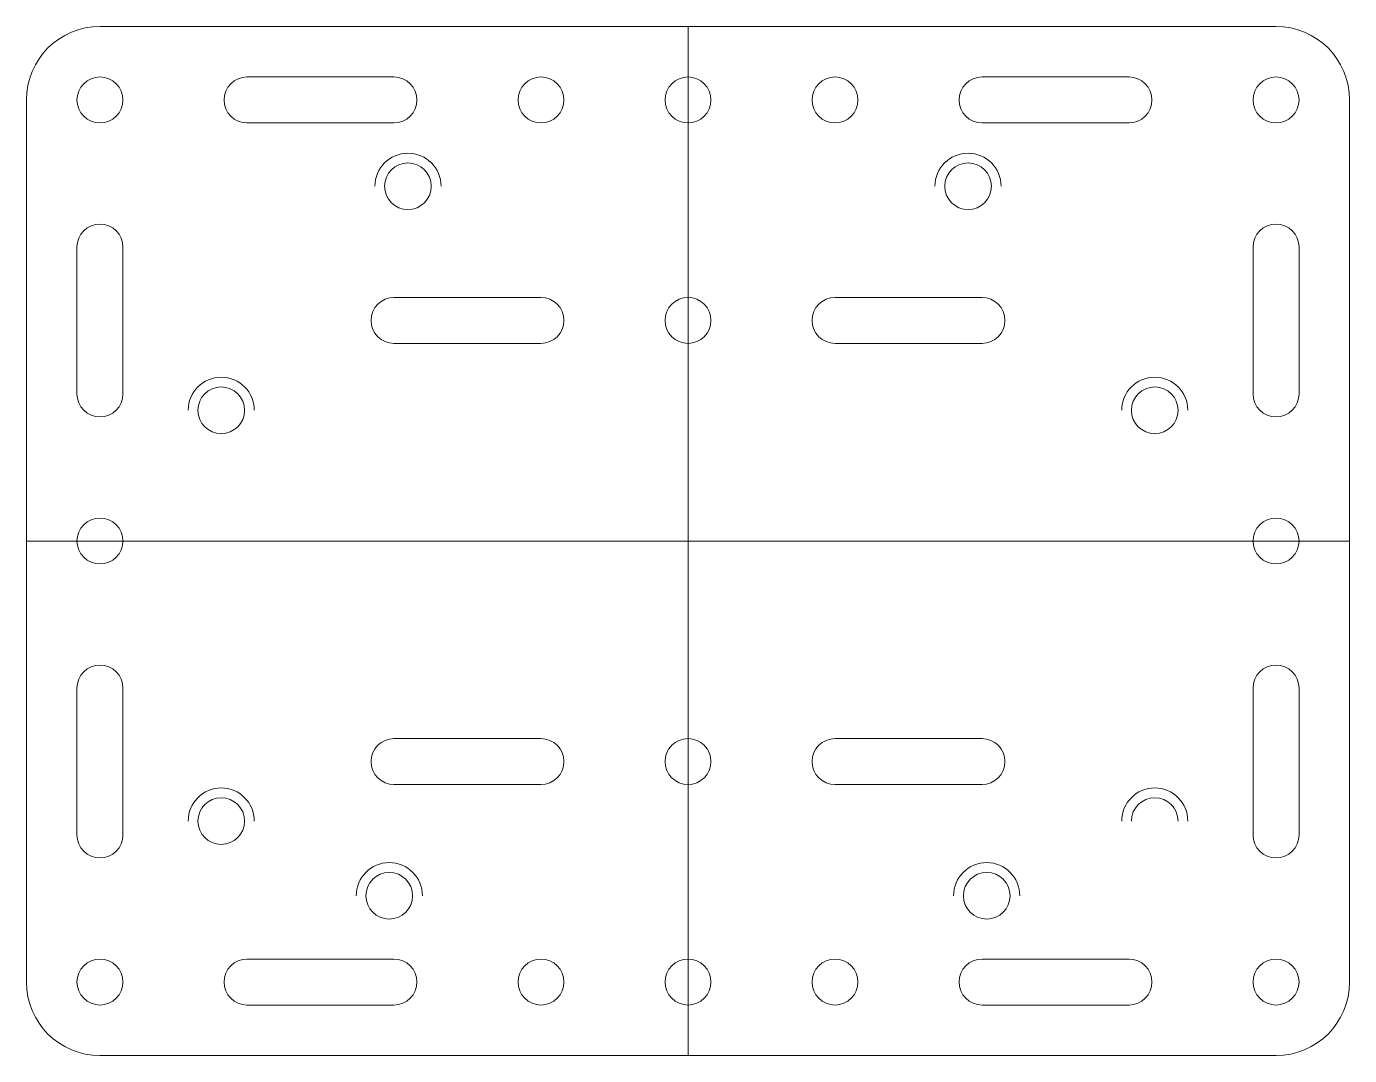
# Model space of a CAD drawing. Header units: millimetres. Extents: x -315 to -225, y 155.8 to 225.8.
import ezdxf

# ---------------------------------------------------------------- set-up
doc = ezdxf.new("R2010")
doc.units = ezdxf.units.MM
doc.header["$MEASUREMENT"] = 0
doc.layers.add('layer 1', color=7, linetype='Continuous')

msp = doc.modelspace()

# ---------------------------------------------------------------- linework, layer by layer
at = {"layer": 'layer 1', "color": 22, "lineweight": 5}
for centre, major_axis in [((-309.9888, 220.7636), (0, 1.5625)), ((-279.9888, 220.7636), (0, 1.5625)), ((-269.9888, 220.7636), (0, 1.5625)), ((-259.9888, 220.7636), (0, 1.5625)), ((-229.9888, 220.7636), (0, 1.5625)), ((-289.0386, 214.8936), (0, 1.5875)), ((-250.939, 214.8936), (0, 1.5875)), ((-269.9888, 205.7636), (0, 1.5625)), ((-301.739, 199.6536), (0, 1.5875)), ((-238.2386, 199.6536), (0, 1.5875)), ((-309.9888, 190.7636), (0, 1.5625)), ((-229.9888, 190.7636), (0, 1.5625)), ((-269.9888, 175.7636), (0, 1.5625)), ((-301.739, 171.7136), (0, 1.5875)), ((-290.3086, 166.6336), (0, 1.5875)), ((-249.669, 166.6336), (0, 1.5875)), ((-309.9888, 160.7636), (0, 1.5625)), ((-279.9888, 160.7636), (0, 1.5625)), ((-269.9888, 160.7636), (0, 1.5625)), ((-259.9888, 160.7636), (0, 1.5625)), ((-229.9888, 160.7636), (0, 1.5625))]:
    msp.add_ellipse(centre, major_axis=major_axis, ratio=1, dxfattribs=at)
for points, knots in [([(-314.9887, 220.7635), (-314.9887, 220.7636), (-314.9888, 220.7636), (-314.9888, 220.7636), (-314.9888, 220.7636), (-314.9888, 223.5246), (-312.7498, 225.7636), (-309.9888, 225.7636), (-309.9888, 225.7636), (-309.9887, 225.7636), (-309.9885, 225.7635), (-309.9882, 225.7635)], [0, 0, 0, 0, 0.3333333, 0.3333333, 0.3333333, 0.3333333, 0.6666667, 0.6666667, 0.6666667, 0.6666667, 1, 1, 1, 1]), ([(-224.9888, 220.7636), (-224.9888, 223.5246), (-227.2278, 225.7636), (-229.9888, 225.7636), (-229.9888, 225.7636), (-229.9889, 225.7636), (-229.989, 225.7635), (-229.9891, 225.7635)], [0, 0, 0, 0, 0.5, 0.5, 0.5, 0.5, 1, 1, 1, 1]), ([(-299.9887, 219.2011), (-299.9887, 219.2011), (-299.9888, 219.2011), (-299.9888, 219.2011), (-299.9888, 219.2011), (-300.8516, 219.2011), (-301.5513, 219.9008), (-301.5513, 220.7636), (-301.5513, 220.7636), (-301.5513, 221.6264), (-300.8516, 222.3261), (-299.9888, 222.3261), (-299.9888, 222.3261), (-299.9888, 222.3261), (-299.9888, 222.326), (-299.9887, 222.326)], [0, 0, 0, 0, 0.25, 0.25, 0.25, 0.25, 0.5, 0.5, 0.5, 0.5, 0.75, 0.75, 0.75, 0.75, 1, 1, 1, 1]), ([(-289.9888, 222.326), (-289.9888, 222.326), (-289.9888, 222.3261), (-289.9888, 222.3261), (-289.9888, 222.3261), (-289.126, 222.3261), (-288.4263, 221.6264), (-288.4263, 220.7636), (-288.4263, 220.7636), (-288.4263, 219.9008), (-289.126, 219.2011), (-289.9888, 219.2011), (-289.9888, 219.2011), (-289.9889, 219.2011), (-289.9891, 219.2011), (-289.9891, 219.2011)], [0, 0, 0, 0, 0.25, 0.25, 0.25, 0.25, 0.5, 0.5, 0.5, 0.5, 0.75, 0.75, 0.75, 0.75, 1, 1, 1, 1]), ([(-249.9888, 219.2011), (-250.8516, 219.2011), (-251.5513, 219.9008), (-251.5513, 220.7636), (-251.5513, 220.7636), (-251.5513, 221.6264), (-250.8516, 222.3261), (-249.9888, 222.3261), (-249.9888, 222.3261), (-249.9888, 222.3261), (-249.9888, 222.326), (-249.9887, 222.326)], [0, 0, 0, 0, 0.3333333, 0.3333333, 0.3333333, 0.3333333, 0.6666667, 0.6666667, 0.6666667, 0.6666667, 1, 1, 1, 1]), ([(-239.9888, 222.3261), (-239.126, 222.3261), (-238.4263, 221.6264), (-238.4263, 220.7636), (-238.4263, 220.7636), (-238.4263, 219.9008), (-239.126, 219.2011), (-239.9888, 219.2011), (-239.9888, 219.2011), (-239.9888, 219.2011), (-239.989, 219.2011), (-239.989, 219.2011)], [0, 0, 0, 0, 0.3333333, 0.3333333, 0.3333333, 0.3333333, 0.6666667, 0.6666667, 0.6666667, 0.6666667, 1, 1, 1, 1]), ([(-311.5513, 210.7636), (-311.5513, 211.6264), (-310.8516, 212.3261), (-309.9888, 212.3261), (-309.9888, 212.3261), (-309.126, 212.3261), (-308.4263, 211.6264), (-308.4263, 210.7636), (-308.4263, 210.7636), (-308.4263, 210.7636), (-308.4263, 210.7635), (-308.4263, 210.7634)], [0, 0, 0, 0, 0.3333333, 0.3333333, 0.3333333, 0.3333333, 0.6666667, 0.6666667, 0.6666667, 0.6666667, 1, 1, 1, 1]), ([(-231.5513, 210.7636), (-231.5513, 211.6264), (-230.8516, 212.3261), (-229.9888, 212.3261), (-229.9888, 212.3261), (-229.126, 212.3261), (-228.4263, 211.6264), (-228.4263, 210.7636), (-228.4263, 210.7636), (-228.4263, 210.7636), (-228.4263, 210.7635), (-228.4263, 210.7634)], [0, 0, 0, 0, 0.3333333, 0.3333333, 0.3333333, 0.3333333, 0.6666667, 0.6666667, 0.6666667, 0.6666667, 1, 1, 1, 1]), ([(-289.9887, 204.2011), (-289.9887, 204.2011), (-289.9888, 204.2011), (-289.9888, 204.2011), (-289.9888, 204.2011), (-290.8516, 204.2011), (-291.5513, 204.9008), (-291.5513, 205.7636), (-291.5513, 205.7636), (-291.5513, 206.6264), (-290.8516, 207.3261), (-289.9888, 207.3261), (-289.9888, 207.3261), (-289.9888, 207.3261), (-289.9888, 207.326), (-289.9887, 207.326)], [0, 0, 0, 0, 0.25, 0.25, 0.25, 0.25, 0.5, 0.5, 0.5, 0.5, 0.75, 0.75, 0.75, 0.75, 1, 1, 1, 1]), ([(-279.9888, 207.326), (-279.9888, 207.326), (-279.9888, 207.3261), (-279.9888, 207.3261), (-279.9888, 207.3261), (-279.126, 207.3261), (-278.4263, 206.6264), (-278.4263, 205.7636), (-278.4263, 205.7636), (-278.4263, 204.9008), (-279.126, 204.2011), (-279.9888, 204.2011), (-279.9888, 204.2011), (-279.9889, 204.2011), (-279.9891, 204.2011), (-279.9891, 204.2011)], [0, 0, 0, 0, 0.25, 0.25, 0.25, 0.25, 0.5, 0.5, 0.5, 0.5, 0.75, 0.75, 0.75, 0.75, 1, 1, 1, 1]), ([(-259.989, 204.2012), (-259.989, 204.2012), (-259.9891, 204.2012), (-259.9891, 204.2012), (-259.9891, 204.2012), (-260.8519, 204.2012), (-261.5516, 204.9009), (-261.5516, 205.7637), (-261.5516, 205.7637), (-261.5516, 206.6265), (-260.8519, 207.3262), (-259.9891, 207.3262), (-259.9891, 207.3262), (-259.9891, 207.3262), (-259.9891, 207.3261), (-259.989, 207.3261)], [0, 0, 0, 0, 0.25, 0.25, 0.25, 0.25, 0.5, 0.5, 0.5, 0.5, 0.75, 0.75, 0.75, 0.75, 1, 1, 1, 1]), ([(-249.9891, 207.3261), (-249.9891, 207.3261), (-249.9891, 207.3262), (-249.9891, 207.3262), (-249.9891, 207.3262), (-249.1263, 207.3262), (-248.4266, 206.6265), (-248.4266, 205.7637), (-248.4266, 205.7637), (-248.4266, 204.9009), (-249.1263, 204.2012), (-249.9891, 204.2012), (-249.9891, 204.2012), (-249.9892, 204.2012), (-249.9894, 204.2012), (-249.9894, 204.2012)], [0, 0, 0, 0, 0.25, 0.25, 0.25, 0.25, 0.5, 0.5, 0.5, 0.5, 0.75, 0.75, 0.75, 0.75, 1, 1, 1, 1]), ([(-308.4263, 200.7636), (-308.4263, 199.9008), (-309.126, 199.2011), (-309.9888, 199.2011), (-309.9888, 199.2011), (-310.8516, 199.2011), (-311.5513, 199.9008), (-311.5513, 200.7636), (-311.5513, 200.7636), (-311.5513, 200.7636), (-311.5512, 200.7636), (-311.5512, 200.7637)], [0, 0, 0, 0, 0.3333333, 0.3333333, 0.3333333, 0.3333333, 0.6666667, 0.6666667, 0.6666667, 0.6666667, 1, 1, 1, 1]), ([(-228.4263, 200.7636), (-228.4263, 199.9008), (-229.126, 199.2011), (-229.9888, 199.2011), (-229.9888, 199.2011), (-230.8516, 199.2011), (-231.5513, 199.9008), (-231.5513, 200.7636), (-231.5513, 200.7636), (-231.5513, 200.7636), (-231.5512, 200.7636), (-231.5512, 200.7636)], [0, 0, 0, 0, 0.3333333, 0.3333333, 0.3333333, 0.3333333, 0.6666667, 0.6666667, 0.6666667, 0.6666667, 1, 1, 1, 1]), ([(-311.5513, 180.7636), (-311.5513, 181.6264), (-310.8516, 182.3261), (-309.9888, 182.3261), (-309.9888, 182.3261), (-309.126, 182.3261), (-308.4263, 181.6264), (-308.4263, 180.7636), (-308.4263, 180.7636), (-308.4263, 180.7636), (-308.4263, 180.7635), (-308.4263, 180.7634)], [0, 0, 0, 0, 0.3333333, 0.3333333, 0.3333333, 0.3333333, 0.6666667, 0.6666667, 0.6666667, 0.6666667, 1, 1, 1, 1]), ([(-231.5513, 180.7636), (-231.5513, 181.6264), (-230.8516, 182.3261), (-229.9888, 182.3261), (-229.9888, 182.3261), (-229.126, 182.3261), (-228.4263, 181.6264), (-228.4263, 180.7636), (-228.4263, 180.7636), (-228.4263, 180.7636), (-228.4263, 180.7635), (-228.4263, 180.7634)], [0, 0, 0, 0, 0.3333333, 0.3333333, 0.3333333, 0.3333333, 0.6666667, 0.6666667, 0.6666667, 0.6666667, 1, 1, 1, 1]), ([(-289.9887, 174.2011), (-289.9887, 174.2011), (-289.9888, 174.2011), (-289.9888, 174.2011), (-289.9888, 174.2011), (-290.8516, 174.2011), (-291.5513, 174.9008), (-291.5513, 175.7636), (-291.5513, 175.7636), (-291.5513, 176.6264), (-290.8516, 177.3261), (-289.9888, 177.3261), (-289.9888, 177.3261), (-289.9888, 177.3261), (-289.9888, 177.326), (-289.9887, 177.326)], [0, 0, 0, 0, 0.25, 0.25, 0.25, 0.25, 0.5, 0.5, 0.5, 0.5, 0.75, 0.75, 0.75, 0.75, 1, 1, 1, 1]), ([(-279.9888, 177.326), (-279.9888, 177.326), (-279.9888, 177.3261), (-279.9888, 177.3261), (-279.9888, 177.3261), (-279.126, 177.3261), (-278.4263, 176.6264), (-278.4263, 175.7636), (-278.4263, 175.7636), (-278.4263, 174.9008), (-279.126, 174.2011), (-279.9888, 174.2011), (-279.9888, 174.2011), (-279.9889, 174.2011), (-279.9891, 174.2011), (-279.9891, 174.2011)], [0, 0, 0, 0, 0.25, 0.25, 0.25, 0.25, 0.5, 0.5, 0.5, 0.5, 0.75, 0.75, 0.75, 0.75, 1, 1, 1, 1]), ([(-259.989, 174.2012), (-259.989, 174.2012), (-259.9891, 174.2012), (-259.9891, 174.2012), (-259.9891, 174.2012), (-260.8519, 174.2012), (-261.5516, 174.9009), (-261.5516, 175.7637), (-261.5516, 175.7637), (-261.5516, 176.6265), (-260.8519, 177.3262), (-259.9891, 177.3262), (-259.9891, 177.3262), (-259.9891, 177.3262), (-259.9891, 177.3261), (-259.989, 177.3261)], [0, 0, 0, 0, 0.25, 0.25, 0.25, 0.25, 0.5, 0.5, 0.5, 0.5, 0.75, 0.75, 0.75, 0.75, 1, 1, 1, 1]), ([(-249.9891, 177.3261), (-249.9891, 177.3261), (-249.9891, 177.3262), (-249.9891, 177.3262), (-249.9891, 177.3262), (-249.1263, 177.3262), (-248.4266, 176.6265), (-248.4266, 175.7637), (-248.4266, 175.7637), (-248.4266, 174.9009), (-249.1263, 174.2012), (-249.9891, 174.2012), (-249.9891, 174.2012), (-249.9892, 174.2012), (-249.9894, 174.2012), (-249.9894, 174.2012)], [0, 0, 0, 0, 0.25, 0.25, 0.25, 0.25, 0.5, 0.5, 0.5, 0.5, 0.75, 0.75, 0.75, 0.75, 1, 1, 1, 1]), ([(-239.8261, 171.7136), (-239.8261, 172.5902), (-239.1152, 173.3011), (-238.2386, 173.3011), (-238.2386, 173.3011), (-237.362, 173.3011), (-236.6511, 172.5902), (-236.6511, 171.7136)], [0, 0, 0, 0, 0.5, 0.5, 0.5, 0.5, 1, 1, 1, 1]), ([(-308.4263, 170.7636), (-308.4263, 169.9008), (-309.126, 169.2011), (-309.9888, 169.2011), (-309.9888, 169.2011), (-310.8516, 169.2011), (-311.5513, 169.9008), (-311.5513, 170.7636), (-311.5513, 170.7636), (-311.5513, 170.7636), (-311.5512, 170.7636), (-311.5512, 170.7637)], [0, 0, 0, 0, 0.3333333, 0.3333333, 0.3333333, 0.3333333, 0.6666667, 0.6666667, 0.6666667, 0.6666667, 1, 1, 1, 1]), ([(-228.4263, 170.7637), (-228.4263, 170.7637), (-228.4263, 170.7636), (-228.4263, 170.7636), (-228.4263, 170.7636), (-228.4263, 169.9008), (-229.126, 169.2011), (-229.9888, 169.2011), (-229.9888, 169.2011), (-230.8516, 169.2011), (-231.5513, 169.9008), (-231.5513, 170.7636), (-231.5513, 170.7636), (-231.5513, 170.7636), (-231.5512, 170.7636), (-231.5512, 170.7636)], [0, 0, 0, 0, 0.25, 0.25, 0.25, 0.25, 0.5, 0.5, 0.5, 0.5, 0.75, 0.75, 0.75, 0.75, 1, 1, 1, 1]), ([(-299.9888, 159.2011), (-300.8516, 159.2011), (-301.5513, 159.9008), (-301.5513, 160.7636), (-301.5513, 160.7636), (-301.5513, 161.6264), (-300.8516, 162.3261), (-299.9888, 162.3261), (-299.9888, 162.3261), (-299.9888, 162.3261), (-299.9888, 162.326), (-299.9887, 162.326)], [0, 0, 0, 0, 0.3333333, 0.3333333, 0.3333333, 0.3333333, 0.6666667, 0.6666667, 0.6666667, 0.6666667, 1, 1, 1, 1]), ([(-289.9888, 162.326), (-289.9888, 162.326), (-289.9888, 162.3261), (-289.9888, 162.3261), (-289.9888, 162.3261), (-289.126, 162.3261), (-288.4263, 161.6264), (-288.4263, 160.7636), (-288.4263, 160.7636), (-288.4263, 159.9008), (-289.126, 159.2011), (-289.9888, 159.2011), (-289.9888, 159.2011), (-289.9888, 159.2011), (-289.989, 159.2011), (-289.989, 159.2011)], [0, 0, 0, 0, 0.25, 0.25, 0.25, 0.25, 0.5, 0.5, 0.5, 0.5, 0.75, 0.75, 0.75, 0.75, 1, 1, 1, 1]), ([(-249.9888, 159.2011), (-250.8516, 159.2011), (-251.5513, 159.9008), (-251.5513, 160.7636), (-251.5513, 160.7636), (-251.5513, 161.6264), (-250.8516, 162.3261), (-249.9888, 162.3261), (-249.9888, 162.3261), (-249.9888, 162.3261), (-249.9888, 162.326), (-249.9887, 162.326)], [0, 0, 0, 0, 0.3333333, 0.3333333, 0.3333333, 0.3333333, 0.6666667, 0.6666667, 0.6666667, 0.6666667, 1, 1, 1, 1]), ([(-239.9888, 162.3261), (-239.126, 162.3261), (-238.4263, 161.6264), (-238.4263, 160.7636), (-238.4263, 160.7636), (-238.4263, 159.9008), (-239.126, 159.2011), (-239.9888, 159.2011), (-239.9888, 159.2011), (-239.9888, 159.2011), (-239.989, 159.2011), (-239.989, 159.2011)], [0, 0, 0, 0, 0.3333333, 0.3333333, 0.3333333, 0.3333333, 0.6666667, 0.6666667, 0.6666667, 0.6666667, 1, 1, 1, 1]), ([(-314.9887, 160.7648), (-314.9887, 160.7644), (-314.9888, 160.764), (-314.9888, 160.7636), (-314.9888, 160.7636), (-314.9888, 158.0026), (-312.7498, 155.7636), (-309.9888, 155.7636), (-309.9888, 155.7636), (-309.9887, 155.7636), (-309.9885, 155.7636), (-309.9884, 155.7636)], [0, 0, 0, 0, 0.3333333, 0.3333333, 0.3333333, 0.3333333, 0.6666667, 0.6666667, 0.6666667, 0.6666667, 1, 1, 1, 1]), ([(-224.9888, 160.7636), (-224.9888, 158.0026), (-227.2278, 155.7636), (-229.9888, 155.7636), (-229.9888, 155.7636), (-229.9891, 155.7636), (-229.9895, 155.7636), (-229.9898, 155.7636)], [0, 0, 0, 0, 0.5, 0.5, 0.5, 0.5, 1, 1, 1, 1])]:
    msp.add_open_spline(points, degree=3, knots=knots, dxfattribs=at)
for points in [[(-309.9888, 225.7636), (-309.9888, 225.7636), (-229.9888, 225.7636), (-229.9888, 225.7636)], [(-299.9888, 222.3261), (-299.9888, 222.3261), (-289.9888, 222.3261), (-289.9888, 222.3261)], [(-249.9888, 222.3261), (-249.9888, 222.3261), (-239.9888, 222.3261), (-239.9888, 222.3261)], [(-314.9888, 160.765), (-314.9888, 160.765), (-314.9888, 220.7634), (-314.9888, 220.7634)], [(-224.9888, 220.7635), (-224.9888, 220.7635), (-224.9888, 160.7635), (-224.9888, 160.7635)], [(-299.9888, 219.2011), (-299.9888, 219.2011), (-289.9888, 219.2011), (-289.9888, 219.2011)], [(-249.9888, 219.2011), (-249.9888, 219.2011), (-239.9888, 219.2011), (-239.9888, 219.2011)], [(-311.5513, 210.7636), (-311.5513, 210.7636), (-311.5513, 200.7636), (-311.5513, 200.7636)], [(-308.4263, 210.7636), (-308.4263, 210.7636), (-308.4263, 200.7636), (-308.4263, 200.7636)], [(-231.5513, 210.7636), (-231.5513, 210.7636), (-231.5513, 200.7636), (-231.5513, 200.7636)], [(-228.4263, 210.7636), (-228.4263, 210.7636), (-228.4263, 200.7636), (-228.4263, 200.7636)], [(-289.9888, 207.3261), (-289.9888, 207.3261), (-279.9888, 207.3261), (-279.9888, 207.3261)], [(-259.9891, 207.3262), (-259.9891, 207.3262), (-249.9891, 207.3262), (-249.9891, 207.3262)], [(-289.9888, 204.2011), (-289.9888, 204.2011), (-279.9888, 204.2011), (-279.9888, 204.2011)], [(-259.9891, 204.2012), (-259.9891, 204.2012), (-249.9891, 204.2012), (-249.9891, 204.2012)], [(-311.5513, 180.7636), (-311.5513, 180.7636), (-311.5513, 170.7636), (-311.5513, 170.7636)], [(-308.4263, 180.7636), (-308.4263, 180.7636), (-308.4263, 170.7636), (-308.4263, 170.7636)], [(-231.5513, 180.7636), (-231.5513, 180.7636), (-231.5513, 170.7636), (-231.5513, 170.7636)], [(-228.4263, 180.7636), (-228.4263, 180.7636), (-228.4263, 170.7636), (-228.4263, 170.7636)], [(-289.9888, 177.3261), (-289.9888, 177.3261), (-279.9888, 177.3261), (-279.9888, 177.3261)], [(-259.9891, 177.3262), (-259.9891, 177.3262), (-249.9891, 177.3262), (-249.9891, 177.3262)], [(-289.9888, 174.2011), (-289.9888, 174.2011), (-279.9888, 174.2011), (-279.9888, 174.2011)], [(-259.9891, 174.2012), (-259.9891, 174.2012), (-249.9891, 174.2012), (-249.9891, 174.2012)], [(-299.9888, 162.3261), (-299.9888, 162.3261), (-289.9888, 162.3261), (-289.9888, 162.3261)], [(-249.9888, 162.3261), (-249.9888, 162.3261), (-239.9888, 162.3261), (-239.9888, 162.3261)], [(-299.9888, 159.2011), (-299.9888, 159.2011), (-289.9888, 159.2011), (-289.9888, 159.2011)], [(-249.9888, 159.2011), (-249.9888, 159.2011), (-239.9888, 159.2011), (-239.9888, 159.2011)], [(-229.9899, 155.7636), (-229.9899, 155.7636), (-309.9888, 155.7636), (-309.9888, 155.7636)]]:
    msp.add_open_spline(points, degree=3, dxfattribs=at)
at = {"layer": 'layer 1', "color": 250, "lineweight": 5}
for points in [[(-269.9888, 225.7636), (-269.9888, 225.7636), (-269.9888, 155.7636), (-269.9888, 155.7636)], [(-314.9888, 190.7634), (-314.9888, 190.7634), (-224.9889, 190.7634), (-224.9889, 190.7634)]]:
    msp.add_open_spline(points, degree=3, dxfattribs=at)
for points in [[(-291.2886, 214.8936), (-291.2886, 216.136), (-290.281, 217.1436), (-289.0386, 217.1436), (-289.0386, 217.1436), (-287.7962, 217.1436), (-286.7886, 216.136), (-286.7886, 214.8936)], [(-248.689, 214.8936), (-248.689, 216.136), (-249.6966, 217.1436), (-250.939, 217.1436), (-250.939, 217.1436), (-252.1814, 217.1436), (-253.189, 216.136), (-253.189, 214.8936)], [(-299.489, 199.6536), (-299.489, 200.896), (-300.4966, 201.9036), (-301.739, 201.9036), (-301.739, 201.9036), (-302.9814, 201.9036), (-303.989, 200.896), (-303.989, 199.6536)], [(-240.4886, 199.6536), (-240.4886, 200.896), (-239.481, 201.9036), (-238.2386, 201.9036), (-238.2386, 201.9036), (-236.9962, 201.9036), (-235.9886, 200.896), (-235.9886, 199.6536)], [(-299.489, 171.7136), (-299.489, 172.956), (-300.4966, 173.9636), (-301.739, 173.9636), (-301.739, 173.9636), (-302.9814, 173.9636), (-303.989, 172.956), (-303.989, 171.7136)], [(-240.4886, 171.7136), (-240.4886, 172.956), (-239.481, 173.9636), (-238.2386, 173.9636), (-238.2386, 173.9636), (-236.9962, 173.9636), (-235.9886, 172.956), (-235.9886, 171.7136)], [(-292.5586, 166.6336), (-292.5586, 167.876), (-291.551, 168.8836), (-290.3086, 168.8836), (-290.3086, 168.8836), (-289.0662, 168.8836), (-288.0586, 167.876), (-288.0586, 166.6336)], [(-247.419, 166.6336), (-247.419, 167.876), (-248.4266, 168.8836), (-249.669, 168.8836), (-249.669, 168.8836), (-250.9114, 168.8836), (-251.919, 167.876), (-251.919, 166.6336)]]:
    msp.add_open_spline(points, degree=3, knots=[0, 0, 0, 0, 0.5, 0.5, 0.5, 0.5, 1, 1, 1, 1], dxfattribs=at)

doc.saveas('drawing.dxf')
